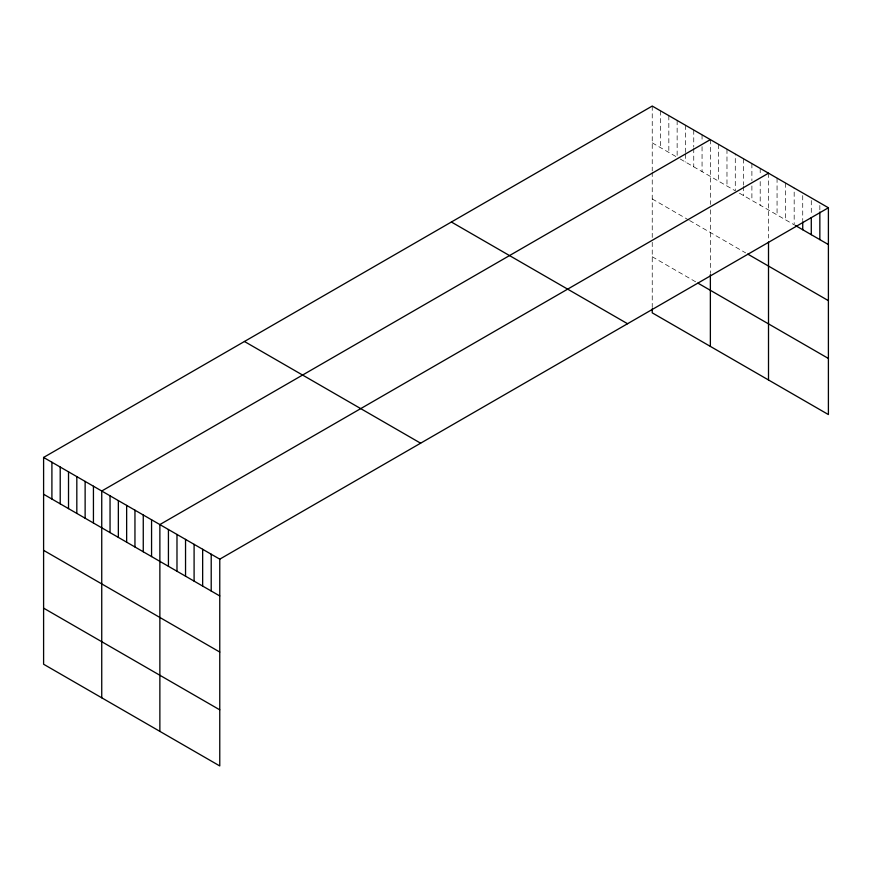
<?xml version="1.0" encoding="UTF-8"?>
<svg xmlns="http://www.w3.org/2000/svg" width="872" height="872" viewBox="0 0 872 872"><rect width="100%" height="100%" fill="white"/><g stroke="black" fill="none" stroke-linecap="round" stroke-linejoin="round"><path stroke-width="0.65" stroke-dasharray="4.36 3.27" d="M652.234 106.057L652.234 170.901M652.234 142.855L677.141 157.233M680.258 159.031L735.281 190.805L735.281 154.006M739.434 193.203L794.174 224.802L794.174 188.003M652.234 198.947L688.564 219.929M689.599 220.529L745.658 252.891M652.234 256.75L696.87 282.517M819.844 205.454L819.844 210.708M811.287 200.516L811.287 214.97M802.731 195.579L802.731 220.54M785.618 183.066L785.618 219.864M777.061 178.128L777.061 214.926M768.505 173.19L768.505 238.034M760.199 168.394L760.199 174.967M760.199 181.529L760.199 205.182M751.893 163.598L751.893 180.678M751.893 185.932L751.893 200.386M743.587 158.802L743.587 185.082M743.587 186.401L743.587 195.601M726.976 149.21L726.976 186.009M718.67 144.414L718.67 181.213M710.364 139.618L710.364 204.462M710.364 209.803L710.364 273.448M702.058 134.822L702.058 141.395M702.058 146.649L702.058 171.62M693.752 130.026L693.752 147.117M693.752 148.425L693.752 166.825M685.447 125.241L685.447 152.829M685.447 154.148L685.447 162.029M677.141 120.445L677.141 155.925M668.835 115.649L668.835 152.436M660.529 110.853L660.529 147.651M652.234 172.231L652.234 237.478M652.234 242.296L652.234 307.5"/><path stroke-width="1.31" d="M43.6 457.44L219.766 559.159L219.766 765.943L43.6 664.235L43.6 457.44L652.234 106.057L828.4 207.765L828.4 414.56L652.234 312.841L652.234 308.841M710.364 139.618L101.741 491.012L101.741 697.796M768.505 173.19L159.87 524.573L159.87 731.357M219.766 559.159L828.4 207.765M795.242 225.423L828.4 244.563M747.74 254.09L828.4 300.655M697.905 283.117L828.4 358.457M451.38 222.011L627.557 323.73M244.443 341.486L420.62 443.194M43.6 494.239L219.766 595.947M43.6 550.341L219.766 652.049M43.6 608.133L219.766 709.841M819.844 212.027L819.844 239.626M811.287 217.597L811.287 234.677M802.731 221.859L802.731 229.739M768.505 242.035L768.505 379.974M710.364 274.658L710.364 346.413M211.209 554.221L211.209 591.009M202.653 549.273L202.653 586.071M194.096 544.335L194.096 581.134M185.54 539.397L185.54 576.185M176.983 534.46L176.983 571.247M168.427 529.511L168.427 566.309M151.565 519.777L151.565 556.576M143.259 514.981L143.259 551.78M134.953 510.185L134.953 546.984M126.647 505.4L126.647 542.188M118.352 500.604L118.352 537.392M110.046 495.808L110.046 532.596M93.435 486.216L93.435 523.015M85.129 481.42L85.129 518.219M76.823 476.624L76.823 513.423M68.517 471.828L68.517 508.627M60.212 467.032L60.212 503.831M51.906 462.236L51.906 499.035"/></g></svg>
